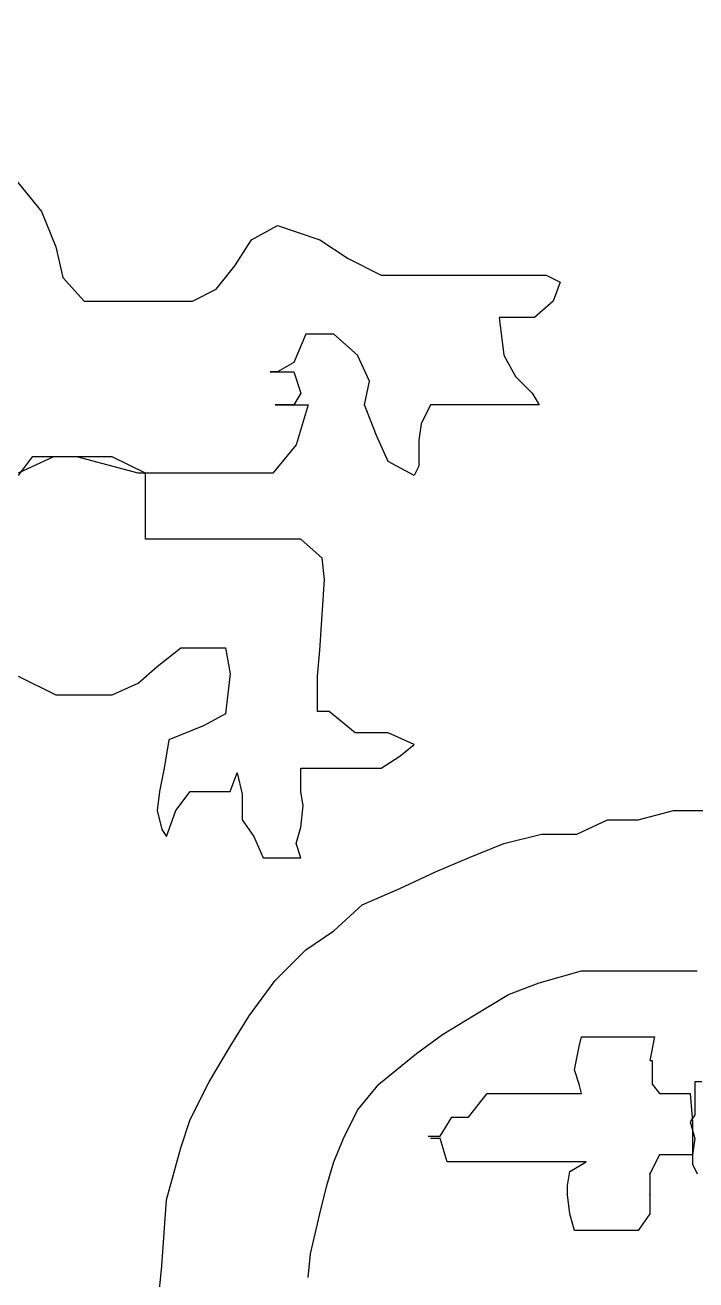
# Model space of a CAD drawing. Extents: x 748454 to 749044, y 4316681 to 4317708.
# Drawn here: x 748489.17 to 748492.02, y 4317542.19 to 4317547.51 of the extents above; entities that cross this region are included whole.
import ezdxf

# ---------------------------------------------------------------- set-up
doc = ezdxf.new("R2010")
doc.units = 0
doc.layers.get('0').update_dxf_attribs({"linetype": 'CONTINUOUS'})

msp = doc.modelspace()

# ---------------------------------------------------------------- linework, layer by layer
at = {"color": 0, "linetype": 'CONTINUOUS'}
for p, q in [((748489.11, 4317546.88), (748489.24, 4317546.72)), ((748489.11, 4317546.88), (748489.24, 4317546.72)), ((748489.24, 4317546.72), (748489.3, 4317546.57)), ((748489.24, 4317546.72), (748489.3, 4317546.57)), ((748490.13, 4317546.6), (748490.24, 4317546.66)), ((748490.13, 4317546.6), (748490.24, 4317546.66)), ((748490.24, 4317546.66), (748490.42, 4317546.6)), ((748490.24, 4317546.66), (748490.42, 4317546.6)), ((748489.3, 4317546.57), (748489.33, 4317546.44)), ((748489.3, 4317546.57), (748489.33, 4317546.44)), ((748490.06, 4317546.49), (748490.13, 4317546.6)), ((748490.06, 4317546.49), (748490.13, 4317546.6)), ((748490.42, 4317546.6), (748490.54, 4317546.52)), ((748490.42, 4317546.6), (748490.54, 4317546.52)), ((748490.54, 4317546.52), (748490.68, 4317546.45)), ((748490.54, 4317546.52), (748490.68, 4317546.45)), ((748489.98, 4317546.39), (748490.06, 4317546.49)), ((748489.98, 4317546.39), (748490.06, 4317546.49)), ((748490.68, 4317546.45), (748490.83, 4317546.45)), ((748490.68, 4317546.45), (748490.83, 4317546.45)), ((748490.83, 4317546.45), (748490.98, 4317546.45)), ((748490.83, 4317546.45), (748490.98, 4317546.45)), ((748490.98, 4317546.45), (748491.11, 4317546.45)), ((748490.98, 4317546.45), (748491.11, 4317546.45)), ((748491.11, 4317546.45), (748491.23, 4317546.45)), ((748491.11, 4317546.45), (748491.23, 4317546.45)), ((748491.23, 4317546.45), (748491.29, 4317546.45)), ((748491.23, 4317546.45), (748491.29, 4317546.45)), ((748491.29, 4317546.45), (748491.38, 4317546.45)), ((748491.29, 4317546.45), (748491.38, 4317546.45)), ((748491.38, 4317546.45), (748491.44, 4317546.42)), ((748491.38, 4317546.45), (748491.44, 4317546.42)), ((748489.33, 4317546.44), (748489.42, 4317546.34)), ((748489.33, 4317546.44), (748489.42, 4317546.34)), ((748489.88, 4317546.34), (748489.98, 4317546.39)), ((748489.88, 4317546.34), (748489.98, 4317546.39)), ((748491.44, 4317546.42), (748491.41, 4317546.34)), ((748491.44, 4317546.42), (748491.41, 4317546.34)), ((748489.42, 4317546.34), (748489.58, 4317546.34)), ((748489.42, 4317546.34), (748489.58, 4317546.34)), ((748489.58, 4317546.34), (748489.73, 4317546.34)), ((748489.58, 4317546.34), (748489.73, 4317546.34)), ((748489.73, 4317546.34), (748489.88, 4317546.34)), ((748489.73, 4317546.34), (748489.88, 4317546.34)), ((748491.41, 4317546.34), (748491.33, 4317546.27)), ((748491.41, 4317546.34), (748491.33, 4317546.27)), ((748491.24, 4317546.27), (748491.18, 4317546.27)), ((748491.18, 4317546.27), (748491.2, 4317546.11)), ((748491.24, 4317546.27), (748491.18, 4317546.27)), ((748491.18, 4317546.27), (748491.2, 4317546.11)), ((748491.33, 4317546.27), (748491.24, 4317546.27)), ((748491.33, 4317546.27), (748491.24, 4317546.27)), ((748490.36, 4317546.2), (748490.31, 4317546.08)), ((748490.36, 4317546.2), (748490.31, 4317546.08)), ((748490.48, 4317546.2), (748490.36, 4317546.2)), ((748490.48, 4317546.2), (748490.36, 4317546.2)), ((748490.58, 4317546.11), (748490.48, 4317546.2)), ((748490.58, 4317546.11), (748490.48, 4317546.2)), ((748490.31, 4317546.08), (748490.24, 4317546.04)), ((748490.31, 4317546.08), (748490.24, 4317546.04)), ((748490.63, 4317546), (748490.58, 4317546.11)), ((748490.63, 4317546), (748490.58, 4317546.11)), ((748491.2, 4317546.11), (748491.25, 4317546.02)), ((748491.2, 4317546.11), (748491.25, 4317546.02)), ((748490.24, 4317546.04), (748490.21, 4317546.04)), ((748490.21, 4317546.04), (748490.31, 4317546.04)), ((748490.24, 4317546.04), (748490.21, 4317546.04)), ((748490.21, 4317546.04), (748490.31, 4317546.04)), ((748490.31, 4317546.04), (748490.34, 4317545.95)), ((748490.31, 4317546.04), (748490.34, 4317545.95)), ((748491.25, 4317546.02), (748491.32, 4317545.95)), ((748491.25, 4317546.02), (748491.32, 4317545.95)), ((748490.61, 4317545.9), (748490.63, 4317546)), ((748490.61, 4317545.9), (748490.63, 4317546)), ((748490.34, 4317545.95), (748490.31, 4317545.9)), ((748490.34, 4317545.95), (748490.31, 4317545.9)), ((748491.32, 4317545.95), (748491.35, 4317545.9)), ((748491.32, 4317545.95), (748491.35, 4317545.9)), ((748490.31, 4317545.9), (748490.23, 4317545.9)), ((748490.23, 4317545.9), (748490.37, 4317545.9)), ((748490.31, 4317545.9), (748490.23, 4317545.9)), ((748490.23, 4317545.9), (748490.37, 4317545.9)), ((748490.37, 4317545.9), (748490.32, 4317545.73)), ((748490.37, 4317545.9), (748490.32, 4317545.73)), ((748490.66, 4317545.77), (748490.61, 4317545.9)), ((748490.66, 4317545.77), (748490.61, 4317545.9)), ((748490.89, 4317545.9), (748490.85, 4317545.82)), ((748490.89, 4317545.9), (748490.85, 4317545.82)), ((748490.92, 4317545.9), (748490.89, 4317545.9)), ((748490.92, 4317545.9), (748490.89, 4317545.9)), ((748491, 4317545.9), (748490.92, 4317545.9)), ((748491, 4317545.9), (748490.92, 4317545.9)), ((748491.07, 4317545.9), (748491, 4317545.9)), ((748491.07, 4317545.9), (748491, 4317545.9)), ((748491.2, 4317545.9), (748491.07, 4317545.9)), ((748491.2, 4317545.9), (748491.07, 4317545.9)), ((748491.3, 4317545.9), (748491.2, 4317545.9)), ((748491.3, 4317545.9), (748491.2, 4317545.9)), ((748491.35, 4317545.9), (748491.3, 4317545.9)), ((748491.35, 4317545.9), (748491.3, 4317545.9)), ((748490.85, 4317545.82), (748490.84, 4317545.75)), ((748490.85, 4317545.82), (748490.84, 4317545.75)), ((748490.71, 4317545.66), (748490.66, 4317545.77)), ((748490.71, 4317545.66), (748490.66, 4317545.77)), ((748490.32, 4317545.73), (748490.22, 4317545.61)), ((748490.32, 4317545.73), (748490.22, 4317545.61)), ((748490.84, 4317545.75), (748490.84, 4317545.64)), ((748490.84, 4317545.75), (748490.84, 4317545.64)), ((748489.2, 4317545.68), (748489.14, 4317545.6)), ((748489.29, 4317545.68), (748489.14, 4317545.61)), ((748489.2, 4317545.68), (748489.14, 4317545.6)), ((748489.29, 4317545.68), (748489.14, 4317545.61)), ((748489.29, 4317545.68), (748489.2, 4317545.68)), ((748489.29, 4317545.68), (748489.2, 4317545.68)), ((748489.39, 4317545.68), (748489.29, 4317545.68)), ((748489.39, 4317545.68), (748489.29, 4317545.68)), ((748489.39, 4317545.68), (748489.29, 4317545.68)), ((748489.39, 4317545.68), (748489.29, 4317545.68)), ((748489.54, 4317545.68), (748489.39, 4317545.68)), ((748489.65, 4317545.61), (748489.39, 4317545.68)), ((748489.54, 4317545.68), (748489.39, 4317545.68)), ((748489.65, 4317545.61), (748489.39, 4317545.68)), ((748489.68, 4317545.61), (748489.54, 4317545.68)), ((748489.68, 4317545.61), (748489.54, 4317545.68)), ((748490.82, 4317545.6), (748490.71, 4317545.66)), ((748490.82, 4317545.6), (748490.71, 4317545.66)), ((748489.81, 4317545.61), (748489.65, 4317545.61)), ((748489.81, 4317545.61), (748489.65, 4317545.61)), ((748489.68, 4317545.55), (748489.68, 4317545.61)), ((748489.68, 4317545.55), (748489.68, 4317545.61)), ((748489.92, 4317545.61), (748489.81, 4317545.61)), ((748489.92, 4317545.61), (748489.81, 4317545.61)), ((748490.06, 4317545.61), (748489.92, 4317545.61)), ((748490.06, 4317545.61), (748489.92, 4317545.61)), ((748490.22, 4317545.61), (748490.06, 4317545.61)), ((748490.22, 4317545.61), (748490.06, 4317545.61)), ((748490.84, 4317545.64), (748490.82, 4317545.6)), ((748490.84, 4317545.64), (748490.82, 4317545.6)), ((748489.68, 4317545.43), (748489.68, 4317545.55)), ((748489.68, 4317545.43), (748489.68, 4317545.55)), ((748489.68, 4317545.33), (748489.68, 4317545.43)), ((748489.68, 4317545.33), (748489.68, 4317545.43)), ((748489.75, 4317545.33), (748489.68, 4317545.33)), ((748489.75, 4317545.33), (748489.68, 4317545.33)), ((748489.86, 4317545.33), (748489.75, 4317545.33)), ((748489.86, 4317545.33), (748489.75, 4317545.33)), ((748490.02, 4317545.33), (748489.86, 4317545.33)), ((748490.02, 4317545.33), (748489.86, 4317545.33)), ((748490.22, 4317545.33), (748490.02, 4317545.33)), ((748490.22, 4317545.33), (748490.02, 4317545.33)), ((748490.34, 4317545.33), (748490.22, 4317545.33)), ((748490.34, 4317545.33), (748490.22, 4317545.33)), ((748490.43, 4317545.25), (748490.34, 4317545.33)), ((748490.43, 4317545.25), (748490.34, 4317545.33)), ((748490.44, 4317545.16), (748490.43, 4317545.25)), ((748490.44, 4317545.16), (748490.43, 4317545.25)), ((748490.43, 4317545.01), (748490.44, 4317545.16)), ((748490.43, 4317545.01), (748490.44, 4317545.16)), ((748490.42, 4317544.86), (748490.43, 4317545.01)), ((748490.42, 4317544.86), (748490.43, 4317545.01)), ((748489.73, 4317544.79), (748489.83, 4317544.87)), ((748489.73, 4317544.79), (748489.83, 4317544.87)), ((748489.83, 4317544.87), (748489.93, 4317544.87)), ((748489.83, 4317544.87), (748489.93, 4317544.87)), ((748489.93, 4317544.87), (748490.02, 4317544.87)), ((748489.93, 4317544.87), (748490.02, 4317544.87)), ((748490.02, 4317544.87), (748490.04, 4317544.76)), ((748490.02, 4317544.87), (748490.04, 4317544.76)), ((748490.41, 4317544.75), (748490.42, 4317544.86)), ((748490.41, 4317544.75), (748490.42, 4317544.86)), ((748489.14, 4317544.75), (748489.3, 4317544.67)), ((748489.14, 4317544.75), (748489.3, 4317544.67)), ((748489.65, 4317544.72), (748489.73, 4317544.79)), ((748489.65, 4317544.72), (748489.73, 4317544.79)), ((748490.04, 4317544.76), (748490.02, 4317544.59)), ((748490.04, 4317544.76), (748490.02, 4317544.59)), ((748490.41, 4317544.6), (748490.41, 4317544.75)), ((748490.41, 4317544.6), (748490.41, 4317544.75)), ((748489.54, 4317544.67), (748489.65, 4317544.72)), ((748489.54, 4317544.67), (748489.65, 4317544.72)), ((748489.3, 4317544.67), (748489.44, 4317544.67)), ((748489.3, 4317544.67), (748489.44, 4317544.67)), ((748489.44, 4317544.67), (748489.54, 4317544.67)), ((748489.44, 4317544.67), (748489.54, 4317544.67)), ((748490.02, 4317544.59), (748489.93, 4317544.54)), ((748490.02, 4317544.59), (748489.93, 4317544.54)), ((748490.46, 4317544.6), (748490.41, 4317544.6)), ((748490.46, 4317544.6), (748490.41, 4317544.6)), ((748490.57, 4317544.51), (748490.46, 4317544.6)), ((748490.57, 4317544.51), (748490.46, 4317544.6)), ((748489.93, 4317544.54), (748489.78, 4317544.48)), ((748489.93, 4317544.54), (748489.78, 4317544.48)), ((748489.78, 4317544.48), (748489.76, 4317544.36)), ((748489.78, 4317544.48), (748489.76, 4317544.36)), ((748490.71, 4317544.51), (748490.57, 4317544.51)), ((748490.71, 4317544.51), (748490.57, 4317544.51)), ((748490.82, 4317544.46), (748490.71, 4317544.51)), ((748490.82, 4317544.46), (748490.71, 4317544.51)), ((748490.76, 4317544.41), (748490.82, 4317544.46)), ((748490.76, 4317544.41), (748490.82, 4317544.46)), ((748490.68, 4317544.36), (748490.76, 4317544.41)), ((748490.68, 4317544.36), (748490.76, 4317544.41)), ((748489.76, 4317544.36), (748489.74, 4317544.26)), ((748489.76, 4317544.36), (748489.74, 4317544.26)), ((748490.04, 4317544.26), (748490.07, 4317544.34)), ((748490.04, 4317544.26), (748490.07, 4317544.34)), ((748490.07, 4317544.34), (748490.09, 4317544.25)), ((748490.07, 4317544.34), (748490.09, 4317544.25)), ((748490.34, 4317544.26), (748490.34, 4317544.36)), ((748490.34, 4317544.36), (748490.43, 4317544.36)), ((748490.34, 4317544.26), (748490.34, 4317544.36)), ((748490.34, 4317544.36), (748490.43, 4317544.36)), ((748490.43, 4317544.36), (748490.52, 4317544.36)), ((748490.43, 4317544.36), (748490.52, 4317544.36)), ((748490.52, 4317544.36), (748490.58, 4317544.36)), ((748490.52, 4317544.36), (748490.58, 4317544.36)), ((748490.58, 4317544.36), (748490.68, 4317544.36)), ((748490.58, 4317544.36), (748490.68, 4317544.36)), ((748489.74, 4317544.26), (748489.73, 4317544.18)), ((748489.74, 4317544.26), (748489.73, 4317544.18)), ((748489.81, 4317544.18), (748489.87, 4317544.26)), ((748489.81, 4317544.18), (748489.87, 4317544.26)), ((748489.87, 4317544.26), (748489.95, 4317544.26)), ((748489.87, 4317544.26), (748489.95, 4317544.26)), ((748489.95, 4317544.26), (748490.04, 4317544.26)), ((748489.95, 4317544.26), (748490.04, 4317544.26)), ((748490.09, 4317544.25), (748490.09, 4317544.14)), ((748490.09, 4317544.25), (748490.09, 4317544.14)), ((748490.35, 4317544.2), (748490.34, 4317544.26)), ((748490.35, 4317544.2), (748490.34, 4317544.26)), ((748489.73, 4317544.18), (748489.75, 4317544.1)), ((748489.73, 4317544.18), (748489.75, 4317544.1)), ((748489.77, 4317544.07), (748489.81, 4317544.18)), ((748489.77, 4317544.07), (748489.81, 4317544.18)), ((748490.34, 4317544.11), (748490.35, 4317544.2)), ((748490.34, 4317544.11), (748490.35, 4317544.2)), ((748491.77, 4317544.14), (748491.92, 4317544.18)), ((748491.77, 4317544.14), (748491.92, 4317544.18)), ((748491.92, 4317544.18), (748492.06, 4317544.18)), ((748491.92, 4317544.18), (748492.06, 4317544.18)), ((748490.09, 4317544.14), (748490.14, 4317544.07)), ((748490.09, 4317544.14), (748490.14, 4317544.07)), ((748490.32, 4317544.04), (748490.34, 4317544.11)), ((748490.32, 4317544.04), (748490.34, 4317544.11)), ((748491.51, 4317544.08), (748491.64, 4317544.14)), ((748491.51, 4317544.08), (748491.64, 4317544.14)), ((748491.64, 4317544.14), (748491.77, 4317544.14)), ((748491.64, 4317544.14), (748491.77, 4317544.14)), ((748489.75, 4317544.1), (748489.77, 4317544.07)), ((748489.75, 4317544.1), (748489.77, 4317544.07)), ((748490.14, 4317544.07), (748490.18, 4317543.98)), ((748490.14, 4317544.07), (748490.18, 4317543.98)), ((748491.2, 4317544.04), (748491.36, 4317544.08)), ((748491.2, 4317544.04), (748491.36, 4317544.08)), ((748491.36, 4317544.08), (748491.51, 4317544.08)), ((748491.36, 4317544.08), (748491.51, 4317544.08)), ((748490.34, 4317543.98), (748490.32, 4317544.04)), ((748490.34, 4317543.98), (748490.32, 4317544.04)), ((748491.05, 4317543.98), (748491.2, 4317544.04)), ((748491.05, 4317543.98), (748491.2, 4317544.04)), ((748490.18, 4317543.98), (748490.23, 4317543.98)), ((748490.18, 4317543.98), (748490.23, 4317543.98)), ((748490.23, 4317543.98), (748490.28, 4317543.98)), ((748490.23, 4317543.98), (748490.28, 4317543.98)), ((748490.28, 4317543.98), (748490.34, 4317543.98)), ((748490.28, 4317543.98), (748490.34, 4317543.98)), ((748490.91, 4317543.92), (748491.05, 4317543.98)), ((748490.91, 4317543.92), (748491.05, 4317543.98)), ((748490.76, 4317543.85), (748490.91, 4317543.92)), ((748490.76, 4317543.85), (748490.91, 4317543.92)), ((748490.6, 4317543.78), (748490.76, 4317543.85)), ((748490.6, 4317543.78), (748490.76, 4317543.85)), ((748490.48, 4317543.67), (748490.6, 4317543.78)), ((748490.48, 4317543.67), (748490.6, 4317543.78)), ((748490.36, 4317543.59), (748490.48, 4317543.67)), ((748490.36, 4317543.59), (748490.48, 4317543.67)), ((748490.23, 4317543.46), (748490.36, 4317543.59)), ((748490.23, 4317543.46), (748490.36, 4317543.59)), ((748491.35, 4317543.45), (748491.53, 4317543.5)), ((748491.35, 4317543.45), (748491.53, 4317543.5)), ((748491.53, 4317543.5), (748491.81, 4317543.5)), ((748491.53, 4317543.5), (748491.81, 4317543.5)), ((748491.81, 4317543.5), (748492.02, 4317543.5)), ((748491.81, 4317543.5), (748492.02, 4317543.5)), ((748490.12, 4317543.31), (748490.23, 4317543.46)), ((748490.12, 4317543.31), (748490.23, 4317543.46)), ((748491.22, 4317543.4), (748491.35, 4317543.45)), ((748491.22, 4317543.4), (748491.35, 4317543.45)), ((748491.07, 4317543.31), (748491.22, 4317543.4)), ((748491.07, 4317543.31), (748491.22, 4317543.4)), ((748490.04, 4317543.18), (748490.12, 4317543.31)), ((748490.04, 4317543.18), (748490.12, 4317543.31)), ((748490.94, 4317543.23), (748491.07, 4317543.31)), ((748490.94, 4317543.23), (748491.07, 4317543.31)), ((748490.83, 4317543.15), (748490.94, 4317543.23)), ((748490.83, 4317543.15), (748490.94, 4317543.23)), ((748491.52, 4317543.18), (748491.53, 4317543.22)), ((748491.52, 4317543.18), (748491.53, 4317543.22)), ((748491.53, 4317543.22), (748491.56, 4317543.22)), ((748491.53, 4317543.22), (748491.56, 4317543.22)), ((748491.56, 4317543.22), (748491.64, 4317543.22)), ((748491.56, 4317543.22), (748491.64, 4317543.22)), ((748491.64, 4317543.22), (748491.71, 4317543.22)), ((748491.64, 4317543.22), (748491.71, 4317543.22)), ((748491.71, 4317543.22), (748491.76, 4317543.22)), ((748491.71, 4317543.22), (748491.76, 4317543.22)), ((748491.76, 4317543.22), (748491.83, 4317543.22)), ((748491.76, 4317543.22), (748491.83, 4317543.22)), ((748491.84, 4317543.22), (748491.82, 4317543.12)), ((748491.84, 4317543.22), (748491.82, 4317543.12)), ((748491.83, 4317543.22), (748491.84, 4317543.22)), ((748491.83, 4317543.22), (748491.84, 4317543.22)), ((748489.95, 4317543.03), (748490.04, 4317543.18)), ((748489.95, 4317543.03), (748490.04, 4317543.18)), ((748490.67, 4317543.02), (748490.83, 4317543.15)), ((748490.67, 4317543.02), (748490.83, 4317543.15)), ((748491.5, 4317543.08), (748491.52, 4317543.18)), ((748491.5, 4317543.08), (748491.52, 4317543.18)), ((748491.82, 4317543.12), (748491.83, 4317543.12)), ((748491.82, 4317543.12), (748491.83, 4317543.12)), ((748491.83, 4317543.12), (748491.83, 4317543.02)), ((748491.83, 4317543.12), (748491.83, 4317543.02)), ((748491.52, 4317543.02), (748491.5, 4317543.08)), ((748491.52, 4317543.02), (748491.5, 4317543.08)), ((748489.87, 4317542.87), (748489.95, 4317543.03)), ((748489.87, 4317542.87), (748489.95, 4317543.03)), ((748490.58, 4317542.91), (748490.67, 4317543.02)), ((748490.58, 4317542.91), (748490.67, 4317543.02)), ((748491.53, 4317542.98), (748491.52, 4317543.02)), ((748491.53, 4317542.98), (748491.52, 4317543.02)), ((748491.83, 4317543.02), (748491.86, 4317542.98)), ((748491.83, 4317543.02), (748491.86, 4317542.98)), ((748492.04, 4317543.03), (748492.01, 4317543.03)), ((748492.01, 4317543.03), (748492.01, 4317542.96)), ((748492.04, 4317543.03), (748492.01, 4317543.03)), ((748492.01, 4317543.03), (748492.01, 4317542.96)), ((748491.05, 4317542.88), (748491.13, 4317542.98)), ((748491.05, 4317542.88), (748491.13, 4317542.98)), ((748491.13, 4317542.98), (748491.2, 4317542.98)), ((748491.13, 4317542.98), (748491.2, 4317542.98)), ((748491.2, 4317542.98), (748491.28, 4317542.98)), ((748491.2, 4317542.98), (748491.28, 4317542.98)), ((748491.28, 4317542.98), (748491.36, 4317542.98)), ((748491.28, 4317542.98), (748491.36, 4317542.98)), ((748491.36, 4317542.98), (748491.44, 4317542.98)), ((748491.36, 4317542.98), (748491.44, 4317542.98)), ((748491.44, 4317542.98), (748491.48, 4317542.98)), ((748491.44, 4317542.98), (748491.48, 4317542.98)), ((748491.48, 4317542.98), (748491.53, 4317542.98)), ((748491.48, 4317542.98), (748491.53, 4317542.98)), ((748491.86, 4317542.98), (748491.94, 4317542.98)), ((748491.86, 4317542.98), (748491.94, 4317542.98)), ((748491.94, 4317542.98), (748491.97, 4317542.98)), ((748491.94, 4317542.98), (748491.97, 4317542.98)), ((748491.97, 4317542.98), (748491.99, 4317542.98)), ((748491.97, 4317542.98), (748491.99, 4317542.98)), ((748491.99, 4317542.98), (748492, 4317542.86)), ((748491.99, 4317542.98), (748492, 4317542.86)), ((748492.01, 4317542.96), (748492.01, 4317542.89)), ((748492.01, 4317542.96), (748492.01, 4317542.89)), ((748490.52, 4317542.79), (748490.58, 4317542.91)), ((748490.52, 4317542.79), (748490.58, 4317542.91)), ((748490.93, 4317542.8), (748490.98, 4317542.88)), ((748490.93, 4317542.8), (748490.98, 4317542.88)), ((748490.98, 4317542.88), (748491.05, 4317542.88)), ((748490.98, 4317542.88), (748491.05, 4317542.88)), ((748492.01, 4317542.89), (748491.99, 4317542.86)), ((748492.01, 4317542.89), (748491.99, 4317542.86)), ((748489.83, 4317542.75), (748489.87, 4317542.87)), ((748489.83, 4317542.75), (748489.87, 4317542.87)), ((748491.99, 4317542.86), (748492.01, 4317542.79)), ((748491.99, 4317542.86), (748492.01, 4317542.79)), ((748492, 4317542.86), (748492, 4317542.79)), ((748492, 4317542.86), (748492, 4317542.79)), ((748490.48, 4317542.69), (748490.52, 4317542.79)), ((748490.48, 4317542.69), (748490.52, 4317542.79)), ((748490.88, 4317542.8), (748490.93, 4317542.8)), ((748490.88, 4317542.8), (748490.93, 4317542.8)), ((748490.93, 4317542.79), (748490.89, 4317542.79)), ((748490.93, 4317542.79), (748490.89, 4317542.79)), ((748490.96, 4317542.69), (748490.93, 4317542.79)), ((748490.96, 4317542.69), (748490.93, 4317542.79)), ((748492, 4317542.79), (748492, 4317542.72)), ((748492.01, 4317542.79), (748492, 4317542.72)), ((748492, 4317542.79), (748492, 4317542.72)), ((748492.01, 4317542.79), (748492, 4317542.72)), ((748489.77, 4317542.53), (748489.83, 4317542.75)), ((748489.77, 4317542.53), (748489.83, 4317542.75)), ((748491.86, 4317542.72), (748491.82, 4317542.64)), ((748491.86, 4317542.72), (748491.82, 4317542.64)), ((748491.92, 4317542.72), (748491.86, 4317542.72)), ((748491.92, 4317542.72), (748491.86, 4317542.72)), ((748491.96, 4317542.72), (748491.92, 4317542.72)), ((748491.96, 4317542.72), (748491.92, 4317542.72)), ((748492, 4317542.72), (748491.96, 4317542.72)), ((748492, 4317542.72), (748491.96, 4317542.72)), ((748492, 4317542.72), (748492, 4317542.68)), ((748492, 4317542.72), (748492, 4317542.68)), ((748490.45, 4317542.59), (748490.48, 4317542.69)), ((748490.45, 4317542.59), (748490.48, 4317542.69)), ((748491.02, 4317542.69), (748490.96, 4317542.69)), ((748491.02, 4317542.69), (748490.96, 4317542.69)), ((748491.07, 4317542.69), (748491.02, 4317542.69)), ((748491.07, 4317542.69), (748491.02, 4317542.69)), ((748491.16, 4317542.69), (748491.07, 4317542.69)), ((748491.16, 4317542.69), (748491.07, 4317542.69)), ((748491.24, 4317542.69), (748491.16, 4317542.69)), ((748491.24, 4317542.69), (748491.16, 4317542.69)), ((748491.35, 4317542.69), (748491.24, 4317542.69)), ((748491.35, 4317542.69), (748491.24, 4317542.69)), ((748491.42, 4317542.69), (748491.35, 4317542.69)), ((748491.42, 4317542.69), (748491.35, 4317542.69)), ((748491.48, 4317542.69), (748491.42, 4317542.69)), ((748491.48, 4317542.69), (748491.42, 4317542.69)), ((748491.48, 4317542.65), (748491.55, 4317542.69)), ((748491.55, 4317542.69), (748491.48, 4317542.69)), ((748491.48, 4317542.65), (748491.55, 4317542.69)), ((748491.55, 4317542.69), (748491.48, 4317542.69)), ((748492, 4317542.68), (748492.02, 4317542.64)), ((748492, 4317542.68), (748492.02, 4317542.64)), ((748491.47, 4317542.59), (748491.48, 4317542.65)), ((748491.47, 4317542.59), (748491.48, 4317542.65)), ((748491.82, 4317542.64), (748491.82, 4317542.55)), ((748491.82, 4317542.64), (748491.82, 4317542.55)), ((748490.42, 4317542.47), (748490.45, 4317542.59)), ((748490.42, 4317542.47), (748490.45, 4317542.59)), ((748491.47, 4317542.55), (748491.47, 4317542.59)), ((748491.47, 4317542.55), (748491.47, 4317542.59)), ((748489.75, 4317542.25), (748489.77, 4317542.53)), ((748489.75, 4317542.25), (748489.77, 4317542.53)), ((748491.48, 4317542.47), (748491.47, 4317542.55)), ((748491.48, 4317542.47), (748491.47, 4317542.55)), ((748491.82, 4317542.55), (748491.82, 4317542.47)), ((748491.82, 4317542.55), (748491.82, 4317542.47)), ((748490.38, 4317542.3), (748490.42, 4317542.47)), ((748490.38, 4317542.3), (748490.42, 4317542.47)), ((748491.5, 4317542.4), (748491.48, 4317542.47)), ((748491.5, 4317542.4), (748491.48, 4317542.47)), ((748491.82, 4317542.47), (748491.77, 4317542.4)), ((748491.82, 4317542.47), (748491.77, 4317542.4)), ((748491.53, 4317542.4), (748491.5, 4317542.4)), ((748491.53, 4317542.4), (748491.5, 4317542.4)), ((748491.61, 4317542.4), (748491.53, 4317542.4)), ((748491.61, 4317542.4), (748491.53, 4317542.4)), ((748491.66, 4317542.4), (748491.61, 4317542.4)), ((748491.66, 4317542.4), (748491.61, 4317542.4)), ((748491.73, 4317542.4), (748491.66, 4317542.4)), ((748491.73, 4317542.4), (748491.66, 4317542.4)), ((748491.77, 4317542.4), (748491.73, 4317542.4)), ((748491.77, 4317542.4), (748491.73, 4317542.4)), ((748490.37, 4317542.2), (748490.38, 4317542.3)), ((748490.37, 4317542.2), (748490.38, 4317542.3)), ((748489.74, 4317542.15), (748489.75, 4317542.25)), ((748489.74, 4317542.15), (748489.75, 4317542.25))]:
    msp.add_line(p, q, dxfattribs=at)
for p in [(748491.82, 4317542.64), (748491.82, 4317542.64), (748491.82, 4317542.55), (748491.82, 4317542.55)]:
    msp.add_point(p, dxfattribs=at)

# ---------------------------------------------------------------- meshes
mesh = msp.add_polyface(dxfattribs=at)
corners = [(748454.5, 4316681), (748454.5, 4316681), (748454.5, 4316871.9618), (748762.5, 4316681), (748454.5, 4317046.4935), (749044, 4316681), (748454.5, 4317707.5), (749044, 4317342.0065), (749044, 4317707.5)]
mesh.append_faces([[corners[k] for k in face] for face in [(0, 1, 3, 2), (2, 3, 5, 4), (4, 5, 7, 6), (6, 7, 8, 8)]], dxfattribs={"vtx0": -1, "vtx2": -1, "color": 0})
mesh = msp.add_polyface(dxfattribs=at)
corners = [(748464.5, 4317521), (748464.5, 4317521), (748464.5, 4317695.2713), (748745.58, 4317521), (748464.5, 4317701.5), (748745.58, 4317527.2287), (748745.58, 4317701.5)]
mesh.append_faces([[corners[k] for k in face] for face in [(0, 1, 3, 2), (2, 3, 5, 4), (4, 5, 6, 6)]], dxfattribs={"vtx0": -1, "vtx2": -1, "color": 0})

doc.saveas('drawing.dxf')
